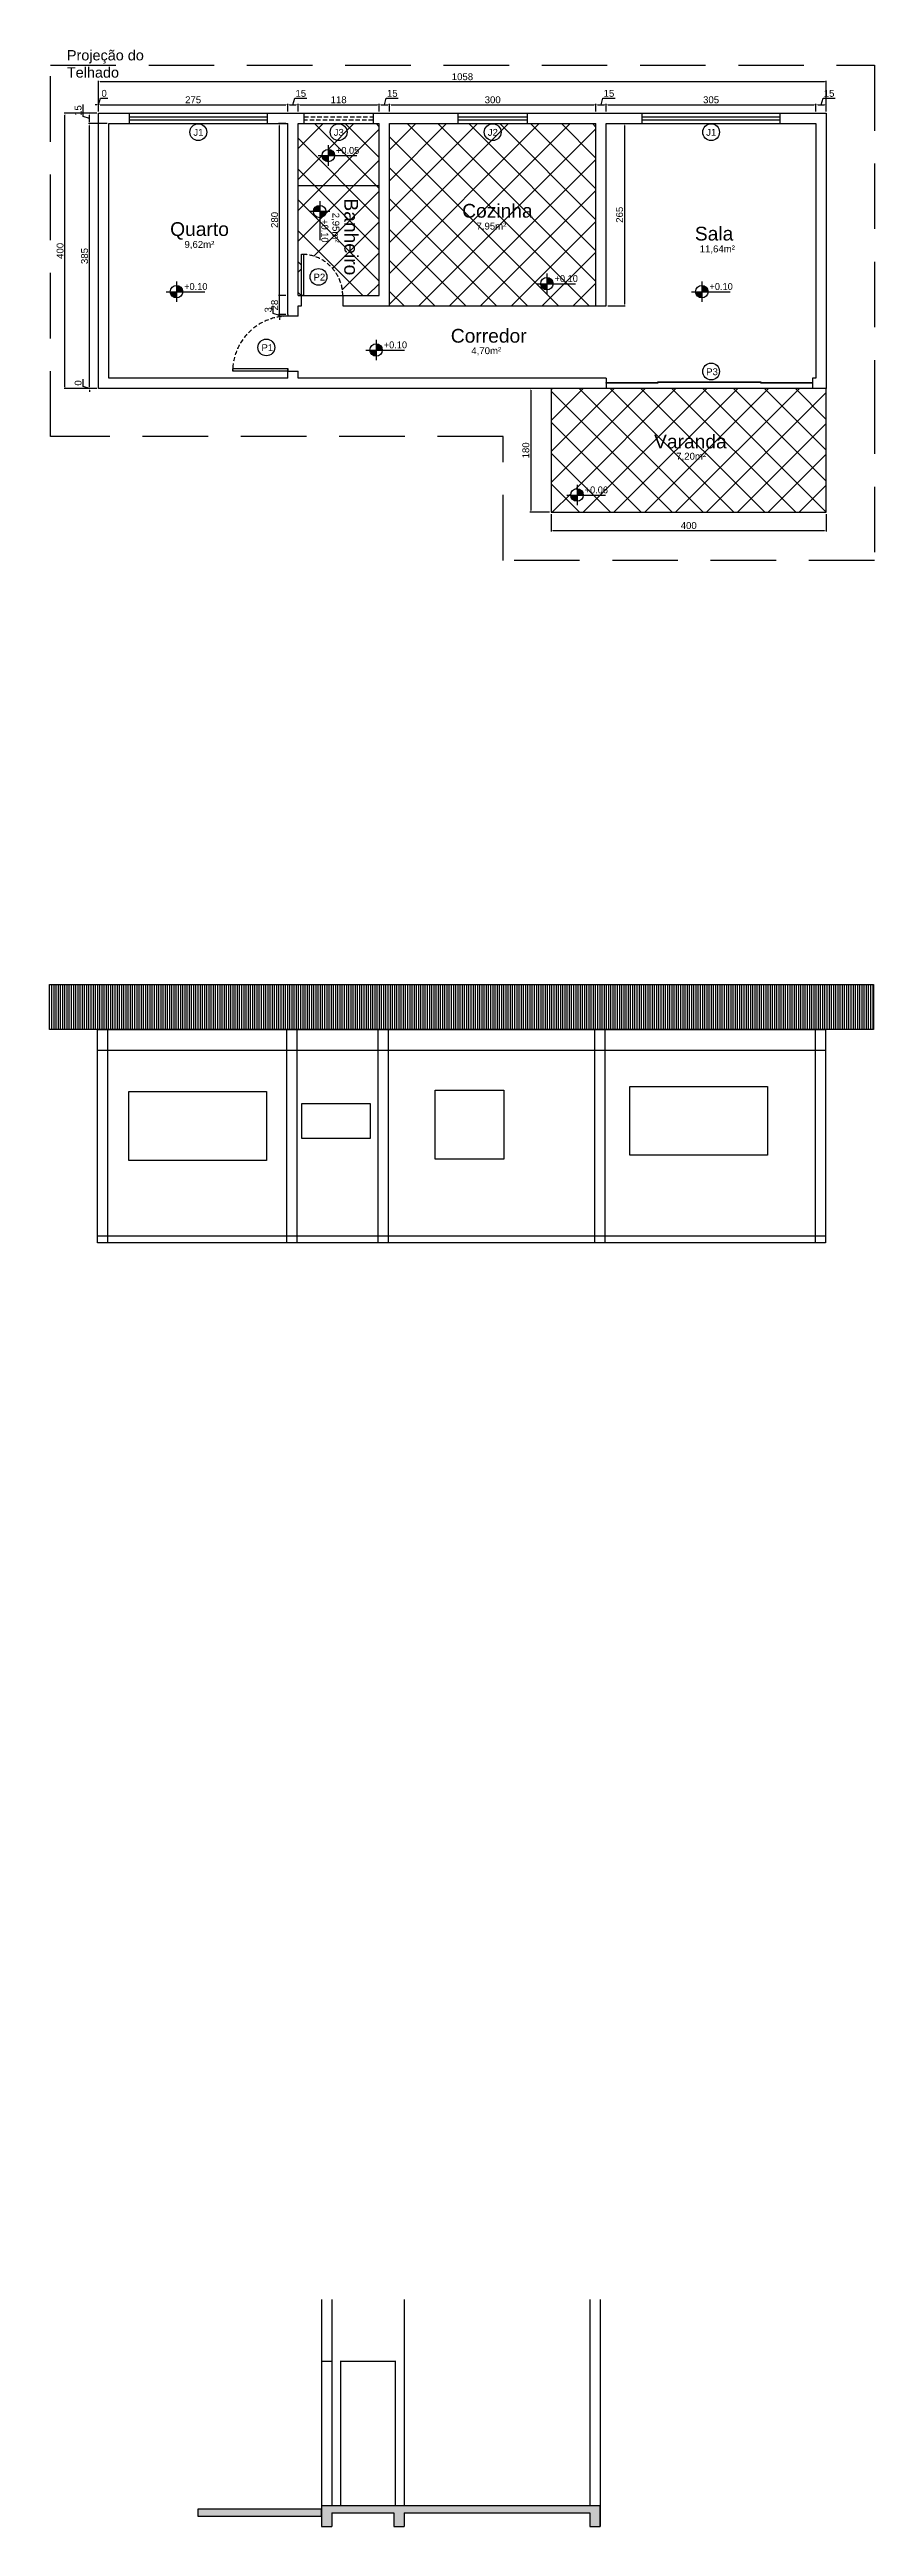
# Model space of a CAD drawing. Header units: millimetres. Extents: x 1305 to 2504, y 267 to 3868.
import ezdxf

# ---------------------------------------------------------------- set-up
doc = ezdxf.new("R2010")
doc.units = ezdxf.units.MM
doc.linetypes.add('TRACEJADA2', pattern=[9.525, 6.35, -3.175])
for name, color, linetype in [('AMARELA', 50, 'Continuous'), ('AZULEJO', 132, 'Continuous'), ('Projeção', 10, 'TRACEJADA2'), ('VERDE', 70, 'Continuous')]:
    doc.layers.add(name, color=color, linetype=linetype)
doc.styles.get("Standard").update_dxf_attribs({"font": 'arial.ttf'})
doc.styles.add('T20', font='PORT2', dxfattribs={"height": 0.2})
doc.dimstyles.new('Cota', dxfattribs={"dimtxt": 10, "dimasz": 2.5, "dimexe": 1.25, "dimexo": 2.5, "dimgap": 2, "dimtad": 1, "dimdec": 0, "dimtxsty": 'Standard', "dimcen": 2.5, "dimclrd": 256, "dimclre": 256, "dimclrt": 256, "dimadec": 0, "dimazin": 0, "dimtfac": 1, "dimtdec": 0, "dimtmove": 1, "dimatfit": 3, "dimfxl": 1, "dimlwd": -1, "dimarcsym": 0})
pattern_1 = [(45, (-391.87, 1621.074), (-22.45064, 22.45064), []), (135, (-391.87, 1621.074), (-22.45064, -22.45064), [])]

# ---------------------------------------------------------------- blocks, each defined once
blk = doc.blocks.new('Janela 200 2.0')
for p, q in [((-100, 0), (-100, 15)), ((100, 15), (100, 0))]:
    blk.add_line(p, q)
at = {"layer": 'VERDE'}
for p, q in [((-100, 10), (100, 10)), ((100, 5), (-100, 5))]:
    blk.add_line(p, q, dxfattribs=at)
blk = doc.blocks.new('Cota-nivel-p')
for p, q in [((-0.297, 0), (0.828, 0)), ((0, 0.297), (0, -0.297))]:
    blk.add_line(p, q)
blk.add_circle((0, 0), 0.18)
for points in [[(0, 0), (-0.18, 0), (0, -0.18), (-0.127, -0.127)], [(0, 0), (0, 0.18), (0.18, 0), (0.127, 0.127)]]:
    blk.add_solid(points)
at = {"style": 'T20'}
blk.add_attdef('COTA', (0.223, 0.05), '', height=0.2, dxfattribs=at)
blk = doc.blocks.new('*D24')
at = {"layer": 'AMARELA', "transparency": 16777216}
for p, q in [((1353.4, 3378), (1353.4, 3388.5)), ((1362.8, 3375.2), (1353.4, 3378)), ((1362.8, 3377.7), (1362.8, 3380.2)), ((1362.8, 3372.7), (1362.8, 3370.2))]:
    blk.add_line(p, q, dxfattribs=at)
at = {"layer": 'AMARELA', "lineweight": -2, "transparency": 16777216}
blk.add_line((1373.5, 3375.2), (1361.5, 3375.2), dxfattribs=at)
blk.add_line((1373.5, 3375.2), (1361.5, 3375.2), dxfattribs=at)
at = {"layer": 'AMARELA', "transparency": 16777216}
for points in [[(1362.4, 3377.7), (1363.2, 3377.7), (1362.8, 3375.2)], [(1362.4, 3372.7), (1363.2, 3372.7), (1362.8, 3375.2)]]:
    blk.add_solid(points, dxfattribs=at)
at = {"layer": 'Defpoints', "color": 0, "transparency": 16777216}
for p in [(1362.8, 3375.2), (1376, 3375.2), (1376, 3375.2)]:
    blk.add_point(p, dxfattribs=at)
at = {"layer": 'AMARELA', "transparency": 16777216, "insert": (1346.3, 3383.2), "char_height": 10, "attachment_point": 5, "rotation": 90}
blk.add_mtext('0', dxfattribs=at)
blk = doc.blocks.new('*D25')
at = {"layer": 'AMARELA', "lineweight": -2, "transparency": 16777216}
for p, q in [((1388.5, 3760.2), (1361.5, 3760.2)), ((1373.5, 3375.2), (1361.5, 3375.2))]:
    blk.add_line(p, q, dxfattribs=at)
at = {"layer": 'AMARELA', "transparency": 16777216}
blk.add_line((1362.8, 3377.7), (1362.8, 3757.7), dxfattribs=at)
for points in [[(1362.4, 3757.7), (1363.2, 3757.7), (1362.8, 3760.2)], [(1362.4, 3377.7), (1363.2, 3377.7), (1362.8, 3375.2)]]:
    blk.add_solid(points, dxfattribs=at)
at = {"layer": 'Defpoints', "color": 0, "transparency": 16777216}
for p in [(1362.8, 3760.2), (1391, 3760.2), (1376, 3375.2)]:
    blk.add_point(p, dxfattribs=at)
at = {"layer": 'AMARELA', "transparency": 16777216, "insert": (1355.7, 3567.7), "char_height": 10, "attachment_point": 5, "rotation": 90}
blk.add_mtext('385', dxfattribs=at)
blk = doc.blocks.new('*D26')
at = {"layer": 'AMARELA', "transparency": 16777216}
for p, q in [((1353.4, 3770.5), (1353.4, 3787.9)), ((1362.8, 3767.7), (1353.4, 3770.5)), ((1362.8, 3762.7), (1362.8, 3772.7))]:
    blk.add_line(p, q, dxfattribs=at)
at = {"layer": 'AMARELA', "lineweight": -2, "transparency": 16777216}
for p, q in [((1373.5, 3775.2), (1361.5, 3775.2)), ((1388.5, 3760.2), (1361.5, 3760.2))]:
    blk.add_line(p, q, dxfattribs=at)
at = {"layer": 'AMARELA', "transparency": 16777216}
for points in [[(1362.4, 3772.7), (1363.2, 3772.7), (1362.8, 3775.2)], [(1362.4, 3762.7), (1363.2, 3762.7), (1362.8, 3760.2)]]:
    blk.add_solid(points, dxfattribs=at)
at = {"layer": 'Defpoints', "color": 0, "transparency": 16777216}
for p in [(1362.8, 3775.2), (1376, 3775.2), (1391, 3760.2)]:
    blk.add_point(p, dxfattribs=at)
at = {"layer": 'AMARELA', "transparency": 16777216, "insert": (1346.3, 3779.2), "char_height": 10, "attachment_point": 5, "rotation": 90}
blk.add_mtext('15', dxfattribs=at)
blk = doc.blocks.new('*D27')
at = {"layer": 'AMARELA', "lineweight": -2, "transparency": 16777216}
for p, q in [((1373.5, 3775.2), (1326, 3775.2)), ((1373.5, 3375.2), (1326, 3375.2))]:
    blk.add_line(p, q, dxfattribs=at)
at = {"layer": 'AMARELA', "transparency": 16777216}
blk.add_line((1327.2, 3377.7), (1327.2, 3772.7), dxfattribs=at)
for points in [[(1326.8, 3772.7), (1327.7, 3772.7), (1327.2, 3775.2)], [(1326.8, 3377.7), (1327.7, 3377.7), (1327.2, 3375.2)]]:
    blk.add_solid(points, dxfattribs=at)
at = {"layer": 'Defpoints', "color": 0, "transparency": 16777216}
for p in [(1327.2, 3775.2), (1376, 3775.2), (1376, 3375.2)]:
    blk.add_point(p, dxfattribs=at)
at = {"layer": 'AMARELA', "transparency": 16777216, "insert": (1320.1, 3575.2), "char_height": 10, "attachment_point": 5, "rotation": 90}
blk.add_mtext('400', dxfattribs=at)
blk = doc.blocks.new('*D28')
at = {"layer": 'AMARELA', "transparency": 16777216}
for p, q in [((1373.5, 3787.6), (1371, 3787.6)), ((1376, 3787.6), (1378.8, 3797)), ((1378.5, 3787.6), (1381, 3787.6)), ((1378.8, 3797), (1389.3, 3797))]:
    blk.add_line(p, q, dxfattribs=at)
at = {"layer": 'AMARELA', "lineweight": -2, "transparency": 16777216}
blk.add_line((1376, 3777.7), (1376, 3788.9), dxfattribs=at)
blk.add_line((1376, 3777.7), (1376, 3788.9), dxfattribs=at)
at = {"layer": 'AMARELA', "transparency": 16777216}
for points in [[(1373.5, 3788.1), (1373.5, 3787.2), (1376, 3787.6)], [(1378.5, 3788.1), (1378.5, 3787.2), (1376, 3787.6)]]:
    blk.add_solid(points, dxfattribs=at)
at = {"layer": 'Defpoints', "color": 0, "transparency": 16777216}
for p in [(1376, 3787.6), (1376, 3775.2), (1376, 3775.2)]:
    blk.add_point(p, dxfattribs=at)
at = {"layer": 'AMARELA', "transparency": 16777216, "insert": (1384.1, 3804.1), "char_height": 10, "attachment_point": 5}
blk.add_mtext('0', dxfattribs=at)
blk = doc.blocks.new('*D29')
at = {"layer": 'AMARELA', "lineweight": -2, "transparency": 16777216}
for p, q in [((1376, 3777.7), (1376, 3788.9)), ((1651, 3777.7), (1651, 3788.9))]:
    blk.add_line(p, q, dxfattribs=at)
at = {"layer": 'AMARELA', "transparency": 16777216}
blk.add_line((1378.5, 3787.6), (1648.5, 3787.6), dxfattribs=at)
for points in [[(1378.5, 3788.1), (1378.5, 3787.2), (1376, 3787.6)], [(1648.5, 3788.1), (1648.5, 3787.2), (1651, 3787.6)]]:
    blk.add_solid(points, dxfattribs=at)
at = {"layer": 'Defpoints', "color": 0, "transparency": 16777216}
for p in [(1651, 3787.6), (1376, 3775.2), (1651, 3775.2)]:
    blk.add_point(p, dxfattribs=at)
at = {"layer": 'AMARELA', "transparency": 16777216, "insert": (1513.5, 3794.8), "char_height": 10, "attachment_point": 5}
blk.add_mtext('275', dxfattribs=at)
blk = doc.blocks.new('*D30')
at = {"layer": 'AMARELA', "lineweight": -2, "transparency": 16777216}
for p, q in [((1651, 3777.7), (1651, 3788.9)), ((1666, 3777.7), (1666, 3788.9))]:
    blk.add_line(p, q, dxfattribs=at)
at = {"layer": 'AMARELA', "transparency": 16777216}
for p, q in [((1653.5, 3787.6), (1663.5, 3787.6)), ((1658.5, 3787.6), (1661.3, 3797)), ((1661.3, 3797), (1678.8, 3797))]:
    blk.add_line(p, q, dxfattribs=at)
for points in [[(1653.5, 3788.1), (1653.5, 3787.2), (1651, 3787.6)], [(1663.5, 3788.1), (1663.5, 3787.2), (1666, 3787.6)]]:
    blk.add_solid(points, dxfattribs=at)
at = {"layer": 'Defpoints', "color": 0, "transparency": 16777216}
for p in [(1666, 3787.6), (1651, 3775.2), (1666, 3775.2)]:
    blk.add_point(p, dxfattribs=at)
at = {"layer": 'AMARELA', "transparency": 16777216, "insert": (1670, 3804.1), "char_height": 10, "attachment_point": 5}
blk.add_mtext('15', dxfattribs=at)
blk = doc.blocks.new('*D31')
at = {"layer": 'AMARELA', "lineweight": -2, "transparency": 16777216}
for p, q in [((1666, 3777.7), (1666, 3788.9)), ((1784, 3777.7), (1784, 3788.9))]:
    blk.add_line(p, q, dxfattribs=at)
at = {"layer": 'AMARELA', "transparency": 16777216}
blk.add_line((1668.5, 3787.6), (1781.5, 3787.6), dxfattribs=at)
for points in [[(1668.5, 3788.1), (1668.5, 3787.2), (1666, 3787.6)], [(1781.5, 3788.1), (1781.5, 3787.2), (1784, 3787.6)]]:
    blk.add_solid(points, dxfattribs=at)
at = {"layer": 'Defpoints', "color": 0, "transparency": 16777216}
for p in [(1784, 3787.6), (1666, 3775.2), (1784, 3775.2)]:
    blk.add_point(p, dxfattribs=at)
at = {"layer": 'AMARELA', "transparency": 16777216, "insert": (1725, 3794.8), "char_height": 10, "attachment_point": 5}
blk.add_mtext('118', dxfattribs=at)
blk = doc.blocks.new('*D32')
at = {"layer": 'AMARELA', "lineweight": -2, "transparency": 16777216}
for p, q in [((1784, 3777.7), (1784, 3788.9)), ((1799, 3777.7), (1799, 3788.9))]:
    blk.add_line(p, q, dxfattribs=at)
at = {"layer": 'AMARELA', "transparency": 16777216}
for p, q in [((1786.5, 3787.6), (1796.5, 3787.6)), ((1791.5, 3787.6), (1794.3, 3797)), ((1794.3, 3797), (1811.8, 3797))]:
    blk.add_line(p, q, dxfattribs=at)
for points in [[(1786.5, 3788.1), (1786.5, 3787.2), (1784, 3787.6)], [(1796.5, 3788.1), (1796.5, 3787.2), (1799, 3787.6)]]:
    blk.add_solid(points, dxfattribs=at)
at = {"layer": 'Defpoints', "color": 0, "transparency": 16777216}
for p in [(1799, 3787.6), (1784, 3775.2), (1799, 3775.2)]:
    blk.add_point(p, dxfattribs=at)
at = {"layer": 'AMARELA', "transparency": 16777216, "insert": (1803, 3804.1), "char_height": 10, "attachment_point": 5}
blk.add_mtext('15', dxfattribs=at)
blk = doc.blocks.new('*D33')
at = {"layer": 'AMARELA', "lineweight": -2, "transparency": 16777216}
for p, q in [((1799, 3777.7), (1799, 3788.9)), ((2099, 3777.7), (2099, 3788.9))]:
    blk.add_line(p, q, dxfattribs=at)
at = {"layer": 'AMARELA', "transparency": 16777216}
blk.add_line((1801.5, 3787.6), (2096.5, 3787.6), dxfattribs=at)
for points in [[(1801.5, 3788.1), (1801.5, 3787.2), (1799, 3787.6)], [(2096.5, 3788.1), (2096.5, 3787.2), (2099, 3787.6)]]:
    blk.add_solid(points, dxfattribs=at)
at = {"layer": 'Defpoints', "color": 0, "transparency": 16777216}
for p in [(2099, 3787.6), (1799, 3775.2), (2099, 3775.2)]:
    blk.add_point(p, dxfattribs=at)
at = {"layer": 'AMARELA', "transparency": 16777216, "insert": (1949, 3794.8), "char_height": 10, "attachment_point": 5}
blk.add_mtext('300', dxfattribs=at)
blk = doc.blocks.new('*D23')
at = {"layer": 'AMARELA', "lineweight": -2, "transparency": 16777216}
for p, q in [((2099, 3777.7), (2099, 3788.9)), ((2114, 3777.7), (2114, 3788.9))]:
    blk.add_line(p, q, dxfattribs=at)
at = {"layer": 'AMARELA', "transparency": 16777216}
for p, q in [((2101.5, 3787.6), (2111.5, 3787.6)), ((2106.5, 3787.6), (2109.3, 3797)), ((2109.3, 3797), (2126.8, 3797))]:
    blk.add_line(p, q, dxfattribs=at)
for points in [[(2101.5, 3788.1), (2101.5, 3787.2), (2099, 3787.6)], [(2111.5, 3788.1), (2111.5, 3787.2), (2114, 3787.6)]]:
    blk.add_solid(points, dxfattribs=at)
at = {"layer": 'Defpoints', "color": 0, "transparency": 16777216}
for p in [(2114, 3787.6), (2099, 3775.2), (2114, 3775.2)]:
    blk.add_point(p, dxfattribs=at)
at = {"layer": 'AMARELA', "transparency": 16777216, "insert": (2118, 3804.1), "char_height": 10, "attachment_point": 5}
blk.add_mtext('15', dxfattribs=at)
blk = doc.blocks.new('*D34')
at = {"layer": 'AMARELA', "lineweight": -2, "transparency": 16777216}
for p, q in [((2114, 3777.7), (2114, 3788.9)), ((2419, 3777.7), (2419, 3788.9))]:
    blk.add_line(p, q, dxfattribs=at)
at = {"layer": 'AMARELA', "transparency": 16777216}
blk.add_line((2116.5, 3787.6), (2416.5, 3787.6), dxfattribs=at)
for points in [[(2116.5, 3788.1), (2116.5, 3787.2), (2114, 3787.6)], [(2416.5, 3788.1), (2416.5, 3787.2), (2419, 3787.6)]]:
    blk.add_solid(points, dxfattribs=at)
at = {"layer": 'Defpoints', "color": 0, "transparency": 16777216}
for p in [(2419, 3787.6), (2114, 3775.2), (2419, 3775.2)]:
    blk.add_point(p, dxfattribs=at)
at = {"layer": 'AMARELA', "transparency": 16777216, "insert": (2266.5, 3794.8), "char_height": 10, "attachment_point": 5}
blk.add_mtext('305', dxfattribs=at)
blk = doc.blocks.new('*D35')
at = {"layer": 'AMARELA', "lineweight": -2, "transparency": 16777216}
for p, q in [((2419, 3777.7), (2419, 3788.9)), ((2434, 3777.7), (2434, 3788.9))]:
    blk.add_line(p, q, dxfattribs=at)
at = {"layer": 'AMARELA', "transparency": 16777216}
for p, q in [((2421.5, 3787.6), (2431.5, 3787.6)), ((2426.5, 3787.6), (2429.3, 3797)), ((2429.3, 3797), (2446.8, 3797))]:
    blk.add_line(p, q, dxfattribs=at)
for points in [[(2421.5, 3788.1), (2421.5, 3787.2), (2419, 3787.6)], [(2431.5, 3788.1), (2431.5, 3787.2), (2434, 3787.6)]]:
    blk.add_solid(points, dxfattribs=at)
at = {"layer": 'Defpoints', "color": 0, "transparency": 16777216}
for p in [(2434, 3787.6), (2419, 3775.2), (2434, 3775.2)]:
    blk.add_point(p, dxfattribs=at)
at = {"layer": 'AMARELA', "transparency": 16777216, "insert": (2438, 3804.1), "char_height": 10, "attachment_point": 5}
blk.add_mtext('15', dxfattribs=at)
blk = doc.blocks.new('*D36')
at = {"layer": 'AMARELA', "lineweight": -2, "transparency": 16777216}
for p, q in [((1376, 3777.7), (1376, 3822.5)), ((2434, 3777.7), (2434, 3822.5))]:
    blk.add_line(p, q, dxfattribs=at)
at = {"layer": 'AMARELA', "transparency": 16777216}
blk.add_line((1378.5, 3821.2), (2431.5, 3821.2), dxfattribs=at)
for points in [[(1378.5, 3821.7), (1378.5, 3820.8), (1376, 3821.2)], [(2431.5, 3821.7), (2431.5, 3820.8), (2434, 3821.2)]]:
    blk.add_solid(points, dxfattribs=at)
at = {"layer": 'Defpoints', "color": 0, "transparency": 16777216}
for p in [(2434, 3821.2), (1376, 3775.2), (2434, 3775.2)]:
    blk.add_point(p, dxfattribs=at)
at = {"layer": 'AMARELA', "transparency": 16777216, "insert": (1905, 3828.3), "char_height": 10, "attachment_point": 5}
blk.add_mtext('1058', dxfattribs=at)
blk = doc.blocks.new('*D37')
at = {"layer": 'AMARELA', "transparency": 16777216}
for p, q in [((1629.7, 3484.2), (1629.7, 3494.8)), ((1639.1, 3481.4), (1629.7, 3484.2)), ((1639.1, 3485.2), (1639.1, 3487.7)), ((1639.1, 3480.2), (1639.1, 3482.7)), ((1639.1, 3480.2), (1639.1, 3482.7)), ((1639.1, 3477.7), (1639.1, 3475.2))]:
    blk.add_line(p, q, dxfattribs=at)
at = {"layer": 'AMARELA', "lineweight": -2, "transparency": 16777216}
for p, q in [((1648.5, 3482.7), (1637.8, 3482.7)), ((1648.5, 3480.2), (1637.8, 3480.2))]:
    blk.add_line(p, q, dxfattribs=at)
at = {"layer": 'AMARELA', "transparency": 16777216}
for points in [[(1638.7, 3485.2), (1639.5, 3485.2), (1639.1, 3482.7)], [(1638.7, 3477.7), (1639.5, 3477.7), (1639.1, 3480.2)]]:
    blk.add_solid(points, dxfattribs=at)
at = {"layer": 'Defpoints', "color": 0, "transparency": 16777216}
for p in [(1639.1, 3482.7), (1651, 3482.7), (1651, 3480.2)]:
    blk.add_point(p, dxfattribs=at)
at = {"layer": 'AMARELA', "transparency": 16777216, "insert": (1622.6, 3489.5), "char_height": 10, "attachment_point": 5, "rotation": 90}
blk.add_mtext('3', dxfattribs=at)
blk = doc.blocks.new('*D38')
at = {"layer": 'AMARELA', "lineweight": -2, "transparency": 16777216}
for p, q in [((1648.5, 3510.2), (1637.8, 3510.2)), ((1648.5, 3482.7), (1637.8, 3482.7))]:
    blk.add_line(p, q, dxfattribs=at)
at = {"layer": 'AMARELA', "transparency": 16777216}
blk.add_line((1639.1, 3485.2), (1639.1, 3507.7), dxfattribs=at)
for points in [[(1638.7, 3507.7), (1639.5, 3507.7), (1639.1, 3510.2)], [(1638.7, 3485.2), (1639.5, 3485.2), (1639.1, 3482.7)]]:
    blk.add_solid(points, dxfattribs=at)
at = {"layer": 'Defpoints', "color": 0, "transparency": 16777216}
for p in [(1639.1, 3510.2), (1651, 3510.2), (1651, 3482.7)]:
    blk.add_point(p, dxfattribs=at)
at = {"layer": 'AMARELA', "transparency": 16777216, "insert": (1632, 3496.4), "char_height": 10, "attachment_point": 5, "rotation": 90}
blk.add_mtext('28', dxfattribs=at)
blk = doc.blocks.new('*D39')
at = {"layer": 'AMARELA', "lineweight": -2, "transparency": 16777216}
for p, q in [((1648.5, 3760.2), (1637.8, 3760.2)), ((1648.5, 3480.2), (1637.8, 3480.2))]:
    blk.add_line(p, q, dxfattribs=at)
at = {"layer": 'AMARELA', "transparency": 16777216}
blk.add_line((1639.1, 3482.7), (1639.1, 3757.7), dxfattribs=at)
for points in [[(1638.7, 3757.7), (1639.5, 3757.7), (1639.1, 3760.2)], [(1638.7, 3482.7), (1639.5, 3482.7), (1639.1, 3480.2)]]:
    blk.add_solid(points, dxfattribs=at)
at = {"layer": 'Defpoints', "color": 0, "transparency": 16777216}
for p in [(1639.1, 3760.2), (1651, 3760.2), (1651, 3480.2)]:
    blk.add_point(p, dxfattribs=at)
at = {"layer": 'AMARELA', "transparency": 16777216, "insert": (1632, 3620.2), "char_height": 10, "attachment_point": 5, "rotation": 90}
blk.add_mtext('280', dxfattribs=at)
blk = doc.blocks.new('*D40')
at = {"layer": 'AMARELA', "lineweight": -2, "transparency": 16777216}
for p, q in [((2116.5, 3760.2), (2141.7, 3760.2)), ((2116.5, 3495.2), (2141.7, 3495.2))]:
    blk.add_line(p, q, dxfattribs=at)
at = {"layer": 'AMARELA', "transparency": 16777216}
blk.add_line((2140.5, 3757.7), (2140.5, 3497.7), dxfattribs=at)
for points in [[(2140.1, 3757.7), (2140.9, 3757.7), (2140.5, 3760.2)], [(2140.1, 3497.7), (2140.9, 3497.7), (2140.5, 3495.2)]]:
    blk.add_solid(points, dxfattribs=at)
at = {"layer": 'Defpoints', "color": 0, "transparency": 16777216}
for p in [(2114, 3760.2), (2114, 3495.2), (2140.5, 3495.2)]:
    blk.add_point(p, dxfattribs=at)
at = {"layer": 'AMARELA', "transparency": 16777216, "insert": (2133.4, 3627.7), "char_height": 10, "attachment_point": 5, "rotation": 90}
blk.add_mtext('265', dxfattribs=at)
blk = doc.blocks.new('*D41')
at = {"layer": 'AMARELA', "lineweight": -2, "transparency": 16777216}
for p, q in [((2031.5, 3375.2), (2003.1, 3375.2)), ((2031.5, 3195.2), (2003.1, 3195.2))]:
    blk.add_line(p, q, dxfattribs=at)
at = {"layer": 'AMARELA', "transparency": 16777216}
blk.add_line((2004.3, 3372.7), (2004.3, 3197.7), dxfattribs=at)
for points in [[(2003.9, 3372.7), (2004.7, 3372.7), (2004.3, 3375.2)], [(2003.9, 3197.7), (2004.7, 3197.7), (2004.3, 3195.2)]]:
    blk.add_solid(points, dxfattribs=at)
at = {"layer": 'Defpoints', "color": 0, "transparency": 16777216}
for p in [(2034, 3375.2), (2004.3, 3195.2), (2034, 3195.2)]:
    blk.add_point(p, dxfattribs=at)
at = {"layer": 'AMARELA', "transparency": 16777216, "insert": (1997.2, 3285.2), "char_height": 10, "attachment_point": 5, "rotation": 90}
blk.add_mtext('180', dxfattribs=at)
blk = doc.blocks.new('*D42')
at = {"layer": 'AMARELA', "lineweight": -2, "transparency": 16777216}
for p, q in [((2034, 3192.7), (2034, 3167.5)), ((2434, 3192.7), (2434, 3167.5))]:
    blk.add_line(p, q, dxfattribs=at)
at = {"layer": 'AMARELA', "transparency": 16777216}
blk.add_line((2036.5, 3168.8), (2431.5, 3168.8), dxfattribs=at)
for points in [[(2036.5, 3169.2), (2036.5, 3168.4), (2034, 3168.8)], [(2431.5, 3169.2), (2431.5, 3168.4), (2434, 3168.8)]]:
    blk.add_solid(points, dxfattribs=at)
at = {"layer": 'Defpoints', "color": 0, "transparency": 16777216}
for p in [(2034, 3195.2), (2434, 3195.2), (2434, 3168.8)]:
    blk.add_point(p, dxfattribs=at)
at = {"layer": 'AMARELA', "transparency": 16777216, "insert": (2234, 3175.9), "char_height": 10, "attachment_point": 5}
blk.add_mtext('400', dxfattribs=at)

msp = doc.modelspace()

# ---------------------------------------------------------------- hatches: boundary and pattern name
h = msp.add_hatch()
h.set_pattern_fill('LINE', color=256, angle=90)
h.paths.add_polyline_path([(2502.7, 2508.8), (1304.7, 2508.8), (1304.7, 2443.2), (2502.7, 2443.2)])
h = msp.add_hatch(color=256)
h.dxf.hatch_style = 1
h.paths.add_polyline_path([(1700.1, 292.4), (1520.1, 292.4), (1520.1, 282.4), (1700.1, 282.4)])
h.paths.add_polyline_path([(2105.1, 297.4), (1700.1, 297.4), (1700.1, 267.4), (1715.1, 267.4), (1715.1, 287.4), (1805.1, 287.4), (1805.1, 267.4), (1820.1, 267.4), (1820.1, 287.4), (2090.1, 287.4), (2090.1, 267.4), (2105.1, 267.4)])
at = {"layer": 'AZULEJO'}
h = msp.add_hatch(dxfattribs=at)
h.set_pattern_fill('NET', color=256, scale=10, angle=45)
h.set_pattern_definition(pattern_1)
h.paths.add_polyline_path([(1784, 3760.2), (1666, 3760.2), (1666, 3670.2), (1784, 3670.2)])
h.paths.add_polyline_path([(1719, 3713.8, -1), (1701, 3713.8, -1)], flags=16)
h.paths.add_polyline_path([(1784, 3670.2), (1666, 3670.2), (1666, 3510.2), (1671, 3510.2), (1671, 3570.2), (1674, 3570.2), (1674, 3570.1, -0.399638), (1731, 3510.2), (1784, 3510.2)])
h.paths.add_polyline_path([(1706.5, 3632.4, -1), (1688.5, 3632.4, -1)], flags=16)
h.paths.add_polyline_path([(1718.7, 3713.9), (1766.5, 3713.9), (1766.5, 3728.9), (1718.7, 3728.9)], flags=24)
h.paths.add_polyline_path([(1697.5, 3623.8), (1697.5, 3577.8), (1712.5, 3577.8), (1712.5, 3623.8)], flags=24)
h.paths.add_polyline_path([(1710.6, 3633.6), (1710.6, 3585.1), (1731.2, 3585.1), (1731.2, 3633.6)], flags=24)
h.paths.add_polyline_path([(1722.4, 3658.5), (1722.4, 3536.7), (1763.6, 3536.7), (1763.6, 3658.5)], flags=24)
h = msp.add_hatch(dxfattribs=at)
h.set_pattern_fill('NET', color=256, scale=10, angle=45)
h.set_pattern_definition(pattern_1)
h.paths.add_polyline_path([(2099, 3760.2), (1799, 3760.2), (1799, 3495.2), (2099, 3495.2)])
h.paths.add_polyline_path([(2018.8, 3527.5, -1), (2036.8, 3527.5, -1)], flags=16)
h.paths.add_polyline_path([(2434, 3375.2), (2034, 3375.2), (2034, 3195.2), (2434, 3195.2)])
h.paths.add_polyline_path([(2080.6, 3220.3, -1), (2062.6, 3220.3, -1)], flags=16)
h.paths.add_polyline_path([(2036.5, 3527.5), (2082.4, 3527.5), (2082.4, 3542.5), (2036.5, 3542.5)], flags=24)
h.paths.add_polyline_path([(1922.3, 3600.7), (1970.7, 3600.7), (1970.7, 3621.3), (1922.3, 3621.3)], flags=24)
h.paths.add_polyline_path([(1898.3, 3612.2), (2010.8, 3612.2), (2010.8, 3653.4), (1898.3, 3653.4)], flags=24)
h.paths.add_polyline_path([(2080.2, 3220.3), (2127.6, 3220.3), (2127.6, 3235.3), (2080.2, 3235.3)], flags=24)
h.paths.add_polyline_path([(2212.7, 3266.2), (2261.2, 3266.2), (2261.2, 3286.8), (2212.7, 3286.8)], flags=24)
h.paths.add_polyline_path([(2178.5, 3277.2), (2294.1, 3277.2), (2294.1, 3318.4), (2178.5, 3318.4)], flags=24)

# ---------------------------------------------------------------- linework, layer by layer
for p, q in [((1376, 3775.2), (2434, 3775.2)), ((1376, 3375.2), (1376, 3775.2)), ((1391, 3760.2), (1651, 3760.2)), ((1391, 3390.2), (1391, 3760.2)), ((1651, 3482.7), (1651, 3760.2)), ((1666, 3760.2), (1784, 3760.2)), ((1666, 3510.2), (1666, 3760.2)), ((1675, 3760.2), (1675, 3775.2)), ((1775, 3775.2), (1775, 3760.2)), ((1784, 3510.2), (1784, 3760.2)), ((1799, 3760.2), (2099, 3760.2)), ((1799, 3495.2), (1799, 3760.2)), ((1899, 3760.2), (1899, 3775.2)), ((1999, 3775.2), (1999, 3760.2)), ((2099, 3495.2), (2099, 3760.2)), ((2114, 3760.2), (2419, 3760.2)), ((2114, 3495.2), (2114, 3760.2)), ((2419, 3760.2), (2419, 3390.2)), ((2434, 3775.2), (2434, 3375.2)), ((1666, 3670.2), (1784, 3670.2)), ((1666, 3510.2), (1784, 3510.2)), ((1666, 3495.2), (1671, 3495.2)), ((1666, 3480.2), (1666, 3495.2)), ((1671, 3495.2), (1671, 3510.2)), ((1671, 3510.2), (1731, 3510.2)), ((1731, 3510.2), (1731, 3495.2)), ((1731, 3495.2), (2114, 3495.2)), ((1651, 3482.7), (1651, 3480.2)), ((1666, 3480.2), (1651, 3480.2)), ((1651, 3390.2), (1391, 3390.2)), ((1651, 3390.2), (1651, 3404.2)), ((1651, 3400.2), (1666, 3400.2)), ((1666, 3390.2), (1666, 3400.2)), ((2114, 3390.2), (1666, 3390.2)), ((2114, 3390.2), (2114, 3375.2)), ((2419, 3390.2), (2414, 3390.2)), ((2414, 3390.2), (2414, 3375.2)), ((2434, 3375.2), (1376, 3375.2)), ((2434, 3375.2), (2034, 3375.2)), ((2034, 3375.2), (2034, 3195.2)), ((2434, 3195.2), (2434, 3375.2)), ((2034, 3195.2), (2434, 3195.2)), ((1374.7, 2443.2), (2432.7, 2443.2)), ((1374.7, 2133.2), (1374.7, 2443.2)), ((1374.7, 2413.2), (2432.7, 2413.2)), ((1389.7, 2133.2), (1389.7, 2443.2)), ((1649.7, 2133.2), (1649.7, 2443.2)), ((1664.7, 2133.2), (1664.7, 2443.2)), ((1782.7, 2133.2), (1782.7, 2443.2)), ((1797.7, 2133.2), (1797.7, 2443.2)), ((2097.7, 2133.2), (2097.7, 2443.2)), ((2112.7, 2133.2), (2112.7, 2443.2)), ((2417.7, 2443.2), (2417.7, 2133.2)), ((2432.7, 2443.2), (2432.7, 2133.2)), ((2432.7, 2143.2), (1374.7, 2143.2)), ((2432.7, 2133.2), (1374.7, 2133.2)), ((1700.1, 597.4), (1700.1, 267.4)), ((1715.1, 597.4), (1715.1, 297.4)), ((1820.1, 597.4), (1820.1, 297.4)), ((2090.1, 597.4), (2090.1, 297.4)), ((2105.1, 597.4), (2105.1, 267.4)), ((1715.1, 507.4), (1700.1, 507.4)), ((1808.1, 507.4), (1727.1, 507.4)), ((1727.6, 507.4), (1727.6, 297.4)), ((1807.6, 297.4), (1807.6, 507.4)), ((2105.1, 297.4), (1700.1, 297.4)), ((2105.1, 267.4), (2105.1, 297.4)), ((1700.1, 267.4), (1715.1, 267.4)), ((1715.1, 287.4), (1805.1, 287.4)), ((1715.1, 287.4), (1715.1, 267.4)), ((1805.1, 287.4), (1805.1, 267.4)), ((1805.1, 267.4), (1820.1, 267.4)), ((1820.1, 287.4), (1820.1, 267.4)), ((1820.1, 287.4), (2090.1, 287.4)), ((2090.1, 287.4), (2090.1, 267.4)), ((2090.1, 267.4), (2105.1, 267.4))]:
    msp.add_line(p, q)
for points in [[(1304.7, 2508.8), (2502.7, 2508.8), (2502.7, 2443.2), (1304.7, 2443.2)], [(1420.1, 2353.2), (1620.1, 2353.2), (1620.1, 2253.2), (1420.1, 2253.2)], [(1865.2, 2355.1), (1965.2, 2355.1), (1965.2, 2255.1), (1865.2, 2255.1)], [(2148.5, 2360.7), (2348.5, 2360.7), (2348.5, 2260.7), (2148.5, 2260.7)], [(1671.2, 2285.2), (1771.2, 2285.2), (1771.2, 2335.2), (1671.2, 2335.2)], [(1700.1, 292.4), (1520.1, 292.4), (1520.1, 282.4), (1700.1, 282.4)]]:
    msp.add_lwpolyline(points, close=True)
at = {"layer": 'AMARELA'}
for centre in [(1521, 3747.8), (1725, 3747.8), (1949, 3747.8), (2266.5, 3747.8), (1695.7, 3537.4), (1619.9, 3434.9), (2266.5, 3399.9)]:
    msp.add_circle(centre, 12.2, dxfattribs=at)
at = {"layer": 'Projeção'}
for p, q in [((1675, 3770.2), (1775, 3770.2)), ((1775, 3765.2), (1675, 3765.2))]:
    msp.add_line(p, q, dxfattribs=at)
at = {"layer": 'Projeção', "ltscale": 15}
msp.add_lwpolyline([(1964, 3125.2), (1964, 3305.2), (1306, 3305.2), (1306, 3845.2), (2504, 3845.2), (2504, 3375.2), (2504, 3125.2)], close=True, dxfattribs=at)
at = {"layer": 'Projeção'}
for centre, radius, start, end in [((1671, 3510.2), 60, 0, 90), ((1651, 3400.2), 80, 90, 180)]:
    msp.add_arc(centre, radius, start, end, dxfattribs=at)
at = {"layer": 'VERDE'}
for p, q in [((1899, 3770.2), (1999, 3770.2)), ((1999, 3765.2), (1899, 3765.2))]:
    msp.add_line(p, q, dxfattribs=at)
for points in [[(1671, 3510.2), (1671, 3570.2), (1674, 3570.2), (1674, 3510.2)], [(1651, 3400.2), (1571, 3400.2), (1571, 3404.2), (1651, 3404.2)], [(2189, 3384.7), (2264, 3384.7), (2264, 3383.7), (2189, 3383.7)], [(2264, 3384.7), (2339, 3384.7), (2339, 3383.7), (2264, 3383.7)], [(2114, 3383.7), (2189, 3383.7), (2189, 3382.7), (2114, 3382.7)], [(2339, 3383.7), (2414, 3383.7), (2414, 3382.7), (2339, 3382.7)]]:
    msp.add_lwpolyline(points, close=True, dxfattribs=at)

# ---------------------------------------------------------------- block references
for p in [(1521, 3760.2), (2266.5, 3760.2)]:
    msp.add_blockref('Janela 200 2.0', p)
at = {"layer": 'AMARELA', "xscale": 50, "yscale": 50, "zscale": 50}
for p, values in [((1710, 3713.8), {'COTA': '+0.05'}), ((1489.3, 3515.9), {'COTA': '+0.10'}), ((2027.8, 3527.5), {'COTA': '+0.10'}), ((2253, 3515.9), {'COTA': '+0.10'}), ((1779.5, 3431.1), {'COTA': '+0.10'}), ((2071.6, 3220.3), {'COTA': '+0.06'})]:
    msp.add_blockref('Cota-nivel-p', p, dxfattribs=at).add_auto_attribs(values)
at = {"layer": 'AMARELA', "xscale": 50, "yscale": 50, "zscale": 50, "rotation": 270}
msp.add_blockref('Cota-nivel-p', (1697.5, 3632.4), dxfattribs=at).add_auto_attribs({'COTA': '+0.10'})

# ---------------------------------------------------------------- texts
at = {"attachment_point": 1, "rotation": 270}
for s, insert, char_height in [('Banheiro', (1753.3, 3651.5), 20), ('2,95m²', (1726.1, 3630.7), 10)]:
    msp.add_mtext_dynamic_manual_height_columns(s, width=218.171, gutter_width=12.5, heights=[0], dxfattribs=dict(at, insert=insert, char_height=char_height))
at = {"attachment_point": 1}
for s, insert, char_height in [('Cozinha', (1904.6, 3643.5), 20), ('Quarto', (1480.1, 3616.9), 20), ('7,95m²', (1925.4, 3616.2), 10), ('Sala', (2242.9, 3610.3), 20), ('9,62m²', (1500.9, 3589.6), 10), ('11,64m²', (2249.9, 3583.1), 10), ('Corredor', (1888.1, 3461.8), 20), ('4,70m²', (1917.9, 3435.1), 10), ('Varanda', (2183.6, 3308.1), 20), ('7,20m²', (2215.8, 3281.7), 10)]:
    msp.add_mtext_dynamic_manual_height_columns(s, width=218.171, gutter_width=12.5, heights=[0], dxfattribs=dict(at, insert=insert, char_height=char_height))
at = {"layer": 'AMARELA', "char_height": 10, "attachment_point": 1}
for s, insert in [('J1', (1513.8, 3752.5)), ('J3', (1717.8, 3752.5)), ('J2', (1941.8, 3752.5)), ('J1', (2259.3, 3752.5)), ('P2', (1688.5, 3542.1)), ('P1', (1612.8, 3439.6)), ('P3', (2259.3, 3404.5))]:
    msp.add_mtext(s, dxfattribs=dict(at, insert=insert))
at = {"layer": 'Projeção', "insert": (1330, 3867.1), "char_height": 15, "attachment_point": 1}
msp.add_mtext_dynamic_manual_height_columns('Projeção do\\PTelhado', width=218.171, gutter_width=12.5, heights=[0], dxfattribs=at)

# ---------------------------------------------------------------- dimensions: what is measured, and where the dimension line sits
at = {"layer": 'AMARELA'}
for base, p1, p2, picture, middle in [((2434, 3821.2), (1376, 3775.2), (2434, 3775.2), '*D36', (1905, 3828.3)), ((1376.0021277, 3787.6494267), (1376.0021277, 3775.175417), (1376.0021277, 3775.175417), '*D28', (1380.8088467, 3804.1108865)), ((1651, 3787.6), (1376, 3775.2), (1651, 3775.2), '*D29', (1513.5, 3794.8)), ((1666, 3787.6), (1651, 3775.2), (1666, 3775.2), '*D30', (1663.3, 3804.1)), ((1784, 3787.6), (1666, 3775.2), (1784, 3775.2), '*D31', (1725, 3794.8)), ((1799, 3787.6), (1784, 3775.2), (1799, 3775.2), '*D32', (1796.3, 3804.1)), ((2099, 3787.6), (1799, 3775.2), (2099, 3775.2), '*D33', (1949, 3794.8)), ((2114, 3787.6), (2099, 3775.2), (2114, 3775.2), '*D23', (2111.3, 3804.1)), ((2419, 3787.6), (2114, 3775.2), (2419, 3775.2), '*D34', (2266.5, 3794.8)), ((2434, 3787.6), (2419, 3775.2), (2434, 3775.2), '*D35', (2431.3, 3804.1)), ((2434, 3168.8), (2034, 3195.2), (2434, 3195.2), '*D42', (2234, 3175.9))]:
    dim = msp.add_linear_dim(base=base, p1=p1, p2=p2, dimstyle='Cota', dxfattribs=at)
    dim.commit()
    dim.dimension.update_dxf_attribs({"geometry": picture, "text_midpoint": middle})
for base, p1, p2, picture, middle in [((1362.8, 3775.2), (1391, 3760.2), (1376, 3775.2), '*D26', (1346.3, 3772.5)), ((1327.2, 3775.2), (1376, 3375.2), (1376, 3775.2), '*D27', (1320.1, 3575.2)), ((1362.8, 3760.2), (1376, 3375.2), (1391, 3760.2), '*D25', (1355.7, 3567.7)), ((1639.1, 3760.2), (1651, 3480.2), (1651, 3760.2), '*D39', (1632, 3620.2)), ((2140.5, 3495.2), (2114, 3760.2), (2114, 3495.2), '*D40', (2133.4, 3627.7)), ((1639.0825731, 3482.675417), (1651.0021277, 3480.175417), (1651.0021277, 3482.675417), '*D37', (1622.6142921, 3486.2331592)), ((1639.0825731, 3510.175417), (1651.0021277, 3482.675417), (1651.0021277, 3510.175417), '*D38', (1631.9768432, 3496.425417)), ((1362.7691657, 3375.175417), (1376.0021277, 3375.175417), (1376.0021277, 3375.175417), '*D24', (1346.307706, 3379.982136)), ((2004.3, 3195.2), (2034, 3375.2), (2034, 3195.2), '*D41', (1997.2, 3285.2))]:
    dim = msp.add_linear_dim(base=base, p1=p1, p2=p2, angle=90, dimstyle='Cota', dxfattribs=at)
    dim.commit()
    dim.dimension.update_dxf_attribs({"geometry": picture, "text_midpoint": middle})

doc.saveas('drawing.dxf')
